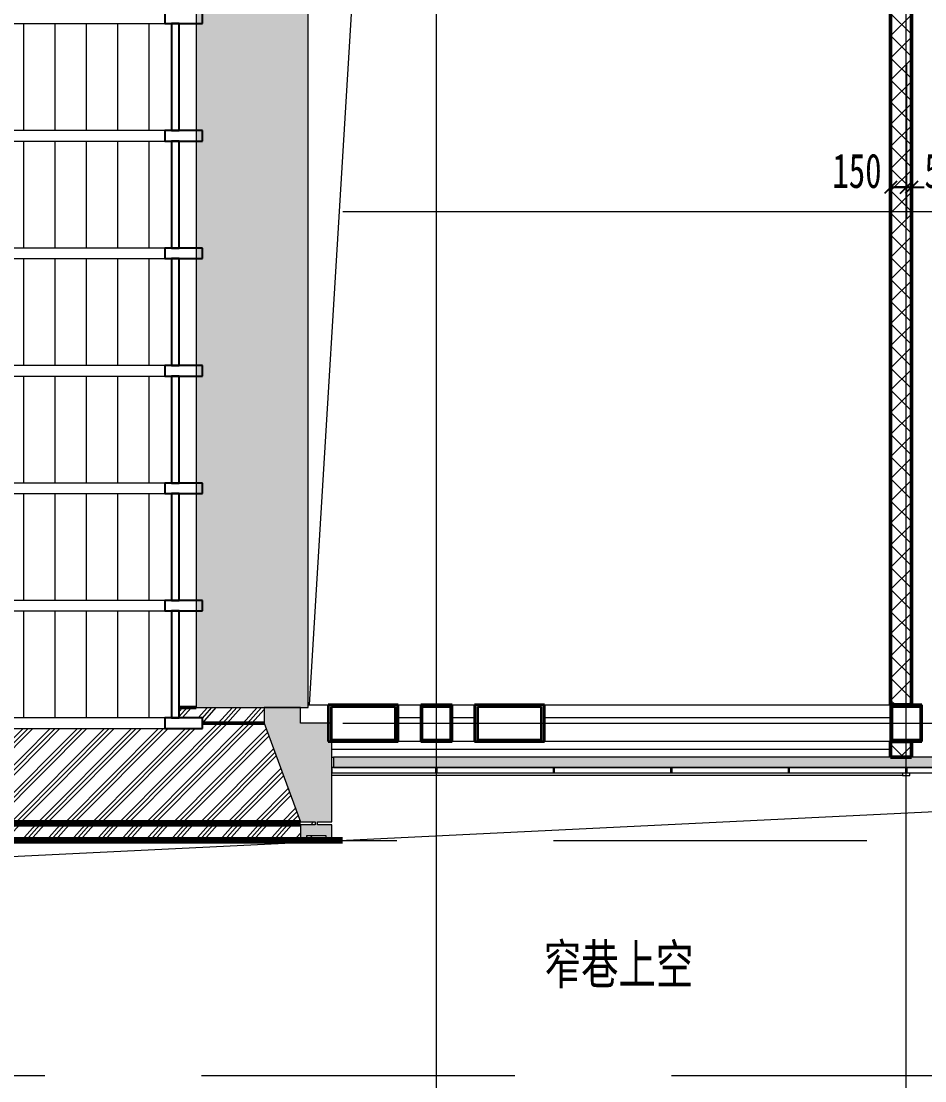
# Model space of a CAD drawing. Header units: millimetres. Extents: x 124696 to 347024, y 412631 to 564609.
# Drawn here: x 154696 to 163349, y 520427 to 530575 of the extents above; entities that cross this region are included whole.
import ezdxf

# ---------------------------------------------------------------- set-up
doc = ezdxf.new("R2010")
doc.units = ezdxf.units.MM
doc.header["$LTSCALE"] = 1500
doc.header["$MEASUREMENT"] = 0
for name, pattern in [('二层平面图$0$Aligning Line', [6.35, 3.175, -3.175]), ('二层平面图$0$IMPORT-216002', [3, 2, -1]), ('二层平面图$0$轴网线_12_3_3_3 mm', [21, 12, -3, 3, -3])]:
    doc.linetypes.add(name, pattern=pattern)
doc.layers.add('0-建筑底图', color=7, linetype='Continuous')
for name, color, linetype, lineweight in [('二层平面图$0$0-1', 7, 'Continuous', 5), ('二层平面图$0$A-LINE', 7, 'Continuous', 9), ('二层平面图$0$A-LINE-1', 7, '二层平面图$0$IMPORT-216002', 9), ('二层平面图$0$A-LINE-4', 7, '二层平面图$0$Aligning Line', 100), ('二层平面图$0$A-NORM-MODEL-1', 9, 'Continuous', 9), ('二层平面图$0$A-NORM-MODEL-2', 90, 'Continuous', 25), ('二层平面图$0$A-ROOF', 241, 'Continuous', 9), ('二层平面图$0$A-ROOF-2', 254, 'Continuous', 5), ('二层平面图$0$A-ROOF-3', 50, 'Continuous', 50), ('二层平面图$0$A-ROOF-GRID-1', 9, 'Continuous', 9), ('二层平面图$0$A-WALL-1', 10, 'Continuous', 50), ('二层平面图$0$A-WALL-2', 170, 'Continuous', 20), ('二层平面图$0$A-WALL-CURT-PANEL-2', 7, 'Continuous', 9), ('二层平面图$0$A-WALL-CURT-PANEL-3', 140, 'Continuous', 9), ('二层平面图$0$A-WALL-CURT-STILE-2', 7, 'Continuous', 9), ('二层平面图$0$A-WALL-CURT-STILE-3', 7, 'Continuous', 9), ('二层平面图$0$ANNO-DIMS', 3, 'Continuous', 15), ('二层平面图$0$ANNO-DOTE-1', 10, '二层平面图$0$轴网线_12_3_3_3 mm', 15), ('二层平面图$0$ANNO-TEXT', 7, 'Continuous', 15), ('二层平面图$0$S-BEAM', 4, 'Continuous', 9), ('二层平面图$0$S-BEAM-1', 7, 'Continuous', 9), ('二层平面图$0$S-BEAM-2', 130, 'Continuous', 35), ('二层平面图$0$S-COLU-1', 250, 'Continuous', 5), ('二层平面图$0$S-COLU-2', 130, 'Continuous', 35), ('二层平面图$0$WALL-1', 40, 'Continuous', 9), ('二层平面图$0$WALL-HATCH', 252, 'Continuous', 9)]:
    doc.layers.add(name, color=color, linetype=linetype, lineweight=lineweight)
doc.styles.add('二层平面图$0$黑体_5', font='simhei.ttf', dxfattribs={"width": 0.7, "height": 330})
doc.styles.add('二层平面图$0$黑体_B', font='', dxfattribs={"width": 0.7, "height": 375})
doc.styles.get('二层平面图$0$黑体_B').set_extended_font_data('SimHei', bold=True)
doc.dimstyles.new('二层平面图$0$直线_2_2mm_黑体_引线_文字在上_2', dxfattribs={"dimscale": 304.8, "dimtxt": 412.811453, "dimasz": 0.393701, "dimexe": 0.984252, "dimexo": 0.0625, "dimgap": 0.147638, "dimtad": 1, "dimdec": 0, "dimzin": 0, "dimdsep": 46, "dimtxsty": '二层平面图$0$黑体_5', "dimblk1": '二层平面图$0$_Oblique', "dimblk2": '二层平面图$0$_Oblique', "dimsah": 1, "dimcen": 0.09, "dimazin": 0, "dimtfac": 1, "dimtdec": 4, "dimtix": 1, "dimtmove": 2, "dimatfit": 3, "dimfxl": 3.937008, "dimfxlon": 1, "dimtvp": 1, "dimtolj": 1, "dimtzin": 0, "dimarcsym": 2})
pattern_1 = [(45, (0, 0), (-106.06602, 106.06602), []), (135, (0, 0), (-106.06602, -106.06602), [])]

# ---------------------------------------------------------------- blocks, each defined once
blk = doc.blocks.new('二层平面图$0$屋顶檐口1 - 屋顶檐口1-2761451-104-2F')
at = {"layer": '二层平面图$0$A-ROOF'}
blk.add_hatch(color=256, dxfattribs=at).paths.add_polyline_path([(12260, 66375), (12260, 66425), (12440, 66425), (12440, 66375), (12500, 66375), (12500, 66525), (12360, 66525), (12360, 66555), (12500, 66555), (12500, 67500), (12200, 67500), (12200, 67650), (11850, 67650), (11850, 67500), (12200, 66555), (12340, 66555), (12340, 66525), (12200, 66525), (12200, 66375)])
at = {"layer": '二层平面图$0$A-ROOF-GRID-1'}
h = blk.add_hatch(dxfattribs=at)
h.set_pattern_fill('FP_5', color=256, style=0, pattern_type=2)
h.set_pattern_definition([(48.189, (1849.68, 0), (-118.5863, 132.58314), []), (48.189, (1891.6, 0), (0.0013, 265.1649), []), (48.189, (1807.75, 0), (0.0013, 265.1649), [])])
h.paths.add_polyline_path([(11850, 67500), (11850, 67650), (11037, 67650), (11037, 67550), (11259, 67550), (11259, 67500), (11343, 67500)])
h = blk.add_hatch(dxfattribs=at)
h.set_pattern_fill('FP_4', color=256, style=0, pattern_type=2)
h.set_pattern_definition([(45.176, (6666.58, 2469.27), (-118.9823, 141.01623), []), (45.176, (6708.64, 2465.5), (0.00024, 260.732), []), (45.176, (6624.51, 2473.03), (0.00024, 260.732), [])])
h.paths.add_polyline_path([(9000, 66555), (12200, 66555), (11850, 67500), (11259, 67500), (11259, 67450), (9000, 67450), (9000, 67017)])
h = blk.add_hatch(dxfattribs=at)
h.set_pattern_fill('FP_3', color=256, style=0, pattern_type=2)
h.set_pattern_definition([(48.189, (1947.68, 0), (-118.5863, 132.58314), []), (48.189, (1989.6, 0), (0.0013, 265.1649), []), (48.189, (1905.75, 0), (0.0013, 265.1649), [])])
h.paths.add_polyline_path([(12260, 66525), (12340, 66525), (12340, 66555), (9000, 66555), (9000, 66525), (12200, 66525)])
h = blk.add_hatch(dxfattribs=at)
h.set_pattern_fill('FP_2', color=256, style=0, pattern_type=2)
h.set_pattern_definition([(48.189, (1919.68, 0), (-118.5863, 132.58314), []), (48.189, (1961.6, 0), (0.0013, 265.1649), []), (48.189, (1877.75, 0), (0.0013, 265.1649), [])])
h.paths.add_polyline_path([(12200, 66375), (12200, 66525), (9000, 66525), (9000, 66375), (11343, 66375)])
h = blk.add_hatch(dxfattribs=at)
h.set_pattern_fill('FP_6', color=256, style=0, pattern_type=2)
h.set_pattern_definition([(48.189, (1967.68, 0), (-118.5863, 132.58314), []), (48.189, (2009.6, 0), (0.0013, 265.1649), []), (48.189, (1925.75, 0), (0.0013, 265.1649), [])])
h.paths.add_polyline_path([(12290, 66375), (12440, 66375), (12440, 66425), (12260, 66425), (12260, 66375)])
at = {"layer": '二层平面图$0$A-ROOF-2'}
for p, q in [((12200, 67650), (11850, 67650)), ((11850, 67650), (11850, 67500)), ((12200, 67500), (12200, 67650)), ((11850, 67500), (12200, 66555)), ((12500, 67500), (12200, 67500)), ((12500, 66555), (12500, 67500)), ((12200, 66555), (12340, 66555)), ((12340, 66525), (12200, 66525)), ((12200, 66525), (12200, 66375)), ((12340, 66555), (12340, 66525)), ((12360, 66525), (12360, 66555)), ((12360, 66555), (12500, 66555)), ((12500, 66525), (12360, 66525)), ((12500, 66375), (12500, 66525)), ((12200, 66375), (12260, 66375)), ((12260, 66375), (12260, 66425)), ((12260, 66425), (12440, 66425)), ((12440, 66425), (12440, 66375)), ((12440, 66375), (12500, 66375))]:
    blk.add_line(p, q, dxfattribs=at)
at = {"layer": '二层平面图$0$A-ROOF-3'}
for p, q in [((11259, 67500), (11850, 67500)), ((9000, 66555), (12200, 66555)), ((9000, 66525), (12200, 66525)), ((9000, 66375), (12200, 66375)), ((12260, 66375), (12440, 66375))]:
    blk.add_line(p, q, dxfattribs=at)
blk = doc.blocks.new('二层平面图$0$SHS-Roof-center_rvt-1-104-2F')
at = {"layer": '二层平面图$0$A-ROOF'}
blk.add_hatch(color=256, dxfattribs=at).paths.add_polyline_path([(11343, 67650), (12273, 67650), (12273, 83250), (11199, 83250), (11199, 67650)])
at = {"layer": '二层平面图$0$A-NORM-MODEL-1'}
for p, q in [((9000, 74200), (10899, 74200)), ((9549, 73175), (9549, 74200)), ((9849, 73175), (9849, 74200)), ((10149, 73175), (10149, 74200)), ((10449, 73175), (10449, 74200)), ((10749, 73175), (10749, 74200)), ((10899, 73175), (9000, 73175)), ((9000, 73075), (10899, 73075)), ((9549, 72050), (9549, 73075)), ((9849, 72050), (9849, 73075)), ((10149, 72050), (10149, 73075)), ((10449, 72050), (10449, 73075)), ((10749, 72050), (10749, 73075)), ((10899, 72050), (9000, 72050)), ((9000, 71950), (10899, 71950)), ((9549, 70925), (9549, 71950)), ((9849, 70925), (9849, 71950)), ((10149, 70925), (10149, 71950)), ((10449, 70925), (10449, 71950)), ((10749, 70925), (10749, 71950)), ((10899, 70925), (9000, 70925)), ((9000, 70825), (10899, 70825)), ((9549, 69800), (9549, 70825)), ((9849, 69800), (9849, 70825)), ((10149, 69800), (10149, 70825)), ((10449, 69800), (10449, 70825)), ((10749, 69800), (10749, 70825)), ((10899, 69800), (9000, 69800)), ((9000, 69700), (10899, 69700)), ((9549, 68675), (9549, 69700)), ((9849, 68675), (9849, 69700)), ((10149, 68675), (10149, 69700)), ((10449, 68675), (10449, 69700)), ((10749, 68675), (10749, 69700)), ((10899, 68675), (9000, 68675)), ((9000, 68575), (10899, 68575)), ((9549, 67550), (9549, 68575)), ((9849, 67550), (9849, 68575)), ((10149, 67550), (10149, 68575)), ((10449, 67550), (10449, 68575)), ((10749, 67550), (10749, 68575)), ((10899, 67550), (9000, 67550)), ((9000, 67450), (10899, 67450))]:
    blk.add_line(p, q, dxfattribs=at)
at = {"layer": '二层平面图$0$A-NORM-MODEL-2'}
for p, q in [((10899, 74300), (10899, 74200)), ((11259, 74200), (11259, 74300)), ((10899, 74200), (11259, 74200)), ((11037, 74200), (10962, 74200)), ((10962, 74200), (10962, 73175)), ((11037, 73175), (11037, 74200)), ((10899, 73175), (10899, 73075)), ((11259, 73175), (10899, 73175)), ((10962, 73175), (11037, 73175)), ((11259, 73075), (11259, 73175)), ((10899, 73075), (11259, 73075)), ((11037, 73075), (10962, 73075)), ((10962, 73075), (10962, 72050)), ((11037, 72050), (11037, 73075)), ((10899, 72050), (10899, 71950)), ((11259, 72050), (10899, 72050)), ((10962, 72050), (11037, 72050)), ((11259, 71950), (11259, 72050)), ((10899, 71950), (11259, 71950)), ((11037, 71950), (10962, 71950)), ((10962, 71950), (10962, 70925)), ((11037, 70925), (11037, 71950)), ((10899, 70925), (10899, 70825)), ((11259, 70925), (10899, 70925)), ((10962, 70925), (11037, 70925)), ((11259, 70825), (11259, 70925)), ((10899, 70825), (11259, 70825)), ((11037, 70825), (10962, 70825)), ((10962, 70825), (10962, 69800)), ((11037, 69800), (11037, 70825)), ((10899, 69800), (10899, 69700)), ((11259, 69800), (10899, 69800)), ((10962, 69800), (11037, 69800)), ((11259, 69700), (11259, 69800)), ((10899, 69700), (11259, 69700)), ((11037, 69700), (10962, 69700)), ((10962, 69700), (10962, 68675)), ((11037, 68675), (11037, 69700)), ((10899, 68675), (10899, 68575)), ((11259, 68675), (10899, 68675)), ((10962, 68675), (11037, 68675)), ((11259, 68575), (11259, 68675)), ((10899, 68575), (11259, 68575)), ((11037, 68575), (10962, 68575)), ((10962, 68575), (10962, 67550)), ((11037, 67550), (11037, 68575)), ((10899, 67550), (10899, 67450)), ((11259, 67550), (10899, 67550)), ((10962, 67550), (11037, 67550)), ((11259, 67450), (11259, 67550)), ((10899, 67450), (11259, 67450))]:
    blk.add_line(p, q, dxfattribs=at)
at = {"layer": '二层平面图$0$A-ROOF-2'}
for p, q in [((11199, 83250), (11199, 67650)), ((12273, 67650), (12273, 83250)), ((11199, 67650), (12273, 67650))]:
    blk.add_line(p, q, dxfattribs=at)
at = {"layer": '二层平面图$0$A-ROOF-3'}
blk.add_line((11037, 67650), (11199, 67650), dxfattribs=at)
at = {"layer": '二层平面图$0$A-ROOF'}
blk.add_blockref('二层平面图$0$屋顶檐口1 - 屋顶檐口1-2761451-104-2F', (0, 0), dxfattribs=at)
blk = doc.blocks.new('二层平面图$0$S-梁-钢-箱形1 - _-300x350x14x14-V55-104-2F')
at = {"layer": '二层平面图$0$S-BEAM-1'}
h = blk.add_hatch(color=256, dxfattribs=at)
h.paths.add_polyline_path([(13865, 67325), (14535, 67325), (14535, 67675), (13865, 67675), (13865, 67489)])
h.paths.add_polyline_path([(14504, 67339), (13896, 67339), (13896, 67661), (14504, 67661)])
for p, q in [((14535, 67675), (17850, 67675)), ((17850, 67325), (14535, 67325))]:
    blk.add_line(p, q, dxfattribs=at)
at = {"layer": '二层平面图$0$S-BEAM-2'}
for p, q in [((14535, 67675), (13865, 67675)), ((13865, 67675), (13865, 67325)), ((13896, 67339), (13896, 67661)), ((13896, 67661), (14504, 67661)), ((14504, 67661), (14504, 67339)), ((14535, 67325), (14535, 67675)), ((13865, 67325), (14535, 67325)), ((14504, 67339), (13896, 67339))]:
    blk.add_line(p, q, dxfattribs=at)
blk = doc.blocks.new('二层平面图$0$S-梁-钢-箱形1 - _-300x350x14x14-V56-104-2F')
at = {"layer": '二层平面图$0$S-BEAM-1'}
for p, q in [((13135, 67675), (13350, 67675)), ((13350, 67325), (13135, 67325))]:
    blk.add_line(p, q, dxfattribs=at)
blk = doc.blocks.new('二层平面图$0$S-梁-钢-箱形1 - _-300x350x14x14-V57-104-2F')
at = {"layer": '二层平面图$0$S-BEAM-1'}
for p, q in [((13650, 67675), (13865, 67675)), ((13865, 67325), (13650, 67325))]:
    blk.add_line(p, q, dxfattribs=at)
blk = doc.blocks.new('二层平面图$0$S-梁-钢-箱形1 - _-300x350x14x14-V58-104-2F')
at = {"layer": '二层平面图$0$S-BEAM-1'}
h = blk.add_hatch(color=256, dxfattribs=at)
h.paths.add_polyline_path([(13135, 67325), (13135, 67675), (12465, 67675), (12465, 67325), (12724, 67325)])
h.paths.add_polyline_path([(12496, 67339), (12496, 67661), (13104, 67661), (13104, 67339), (12724, 67339)])
blk.add_line((12273, 67675), (12465, 67675), dxfattribs=at)
at = {"layer": '二层平面图$0$S-BEAM-2'}
for p, q in [((13135, 67675), (12465, 67675)), ((12465, 67675), (12465, 67325)), ((12496, 67339), (12496, 67661)), ((12496, 67661), (13104, 67661)), ((13104, 67661), (13104, 67339)), ((13135, 67325), (13135, 67675)), ((12465, 67325), (13135, 67325)), ((13104, 67339), (12496, 67339))]:
    blk.add_line(p, q, dxfattribs=at)
blk = doc.blocks.new('二层平面图$0$SHS-Structure-Center_rvt-1-104-2F')
at = {"layer": '二层平面图$0$S-COLU-1'}
h = blk.add_hatch(color=256, dxfattribs=at)
h.paths.add_polyline_path([(13650, 67325), (13650, 67675), (13350, 67675), (13350, 67325), (13414, 67325)])
h.paths.add_polyline_path([(13414, 67339), (13364, 67339), (13364, 67661), (13636, 67661), (13636, 67339)])
h = blk.add_hatch(color=256, dxfattribs=at)
h.paths.add_polyline_path([(18150, 67325), (18150, 67675), (17850, 67675), (17850, 67325)])
h.paths.add_polyline_path([(18136, 67339), (17864, 67339), (17864, 67661), (18136, 67661), (18136, 67489)])
at = {"layer": '二层平面图$0$S-COLU-2'}
for p, q in [((13650, 67675), (13350, 67675)), ((13350, 67675), (13350, 67325)), ((13364, 67661), (13636, 67661)), ((13364, 67339), (13364, 67661)), ((13636, 67661), (13636, 67339)), ((13650, 67325), (13650, 67675)), ((18150, 67675), (17850, 67675)), ((17850, 67675), (17850, 67325)), ((17864, 67661), (18136, 67661)), ((17864, 67339), (17864, 67661)), ((18136, 67661), (18136, 67339)), ((18150, 67325), (18150, 67675)), ((13350, 67325), (13650, 67325)), ((13636, 67339), (13364, 67339)), ((17850, 67325), (18150, 67325)), ((18136, 67339), (17864, 67339))]:
    blk.add_line(p, q, dxfattribs=at)
at = {"layer": '二层平面图$0$S-BEAM'}
for name in ['二层平面图$0$S-梁-钢-箱形1 - _-300x350x14x14-V58-104-2F', '二层平面图$0$S-梁-钢-箱形1 - _-300x350x14x14-V56-104-2F', '二层平面图$0$S-梁-钢-箱形1 - _-300x350x14x14-V57-104-2F', '二层平面图$0$S-梁-钢-箱形1 - _-300x350x14x14-V55-104-2F']:
    blk.add_blockref(name, (0, 0), dxfattribs=at)
blk = doc.blocks.new('二层平面图$0$矩形竖梃 - 幕墙龙骨_70_250-13026382-104-2F')
at = {"layer": '二层平面图$0$A-WALL-CURT-STILE-2'}
for p, q in [((13500, 67175), (13500, 67250)), ((13500, 67250), (13570, 67250)), ((13500, 67000), (13500, 67025)), ((13570, 67000), (13500, 67000))]:
    blk.add_line(p, q, dxfattribs=at)
blk = doc.blocks.new('二层平面图$0$系统嵌板 - 白色艾特板-11633857-104-2F')
at = {"layer": '二层平面图$0$A-WALL-CURT-PANEL-3'}
for p, q in [((558.5, 50), (-558.5, 50)), ((-558.5, 50), (-558.5, 0)), ((-558.5, 0), (558.5, 0)), ((558.5, 0), (558.5, 50))]:
    blk.add_line(p, q, dxfattribs=at)
blk = doc.blocks.new('二层平面图$0$矩形竖梃 - 8 x 50 mm 蜂窝铝板幕墙开缝-11764860-104-2F')
at = {"layer": '二层平面图$0$A-WALL-CURT-STILE-3'}
for p, q in [((-4, 0), (4, 0)), ((-4, -50), (-4, 0)), ((4, 0), (4, -50)), ((4, -50), (-4, -50))]:
    blk.add_line(p, q, dxfattribs=at)
blk = doc.blocks.new('二层平面图$0$系统嵌板 - 白色艾特板-11764880-104-2F')
at = {"layer": '二层平面图$0$A-WALL-CURT-PANEL-3'}
for p, q in [((558, 50), (-438, 50)), ((-438, 50), (-438, 0)), ((-438, 0), (558, 0)), ((558, 0), (558, 50))]:
    blk.add_line(p, q, dxfattribs=at)
blk = doc.blocks.new('二层平面图$0$系统嵌板 - 白色艾特板-11633899-104-2F')
at = {"layer": '二层平面图$0$A-WALL-CURT-PANEL-3'}
for p, q in [((558.5, 50), (-558.5, 50)), ((-558.5, 50), (-558.5, 0)), ((-558.5, 0), (558.5, 0)), ((558.5, 0), (558.5, 50))]:
    blk.add_line(p, q, dxfattribs=at)
blk = doc.blocks.new('二层平面图$0$系统嵌板 - 白色艾特板-11633900-104-2F')
at = {"layer": '二层平面图$0$A-WALL-CURT-PANEL-3'}
for p, q in [((558.5, 50), (-558.5, 50)), ((-558.5, 50), (-558.5, 0)), ((-558.5, 0), (558.5, 0)), ((558.5, 0), (558.5, 50))]:
    blk.add_line(p, q, dxfattribs=at)
blk = doc.blocks.new('二层平面图$0$系统嵌板 - 白色艾特板-11633901-104-2F')
at = {"layer": '二层平面图$0$A-WALL-CURT-PANEL-3'}
for p, q in [((558.5, 50), (-558.5, 50)), ((-558.5, 50), (-558.5, 0)), ((-558.5, 0), (558.5, 0)), ((558.5, 0), (558.5, 50))]:
    blk.add_line(p, q, dxfattribs=at)
blk = doc.blocks.new('二层平面图$0$系统嵌板 - 白色艾特板-11764881-104-2F')
at = {"layer": '二层平面图$0$A-WALL-CURT-PANEL-3'}
for p, q in [((558.5, 50), (-558.5, 50)), ((-558.5, 50), (-558.5, 0)), ((-558.5, 0), (558.5, 0)), ((558.5, 0), (558.5, 50))]:
    blk.add_line(p, q, dxfattribs=at)
blk = doc.blocks.new('二层平面图$0$矩形竖梃 - 8 x 50 mm 蜂窝铝板幕墙开缝-11485131-104-2F')
at = {"layer": '二层平面图$0$A-WALL-CURT-STILE-3'}
for p, q in [((-4, 0), (4, 0)), ((-4, -50), (-4, 0)), ((4, 0), (4, -50)), ((4, -50), (-4, -50))]:
    blk.add_line(p, q, dxfattribs=at)
blk = doc.blocks.new('二层平面图$0$矩形竖梃 - 8 x 50 mm 蜂窝铝板幕墙开缝-11485132-104-2F')
at = {"layer": '二层平面图$0$A-WALL-CURT-STILE-3'}
for p, q in [((-4, 0), (4, 0)), ((-4, -50), (-4, 0)), ((4, 0), (4, -50)), ((4, -50), (-4, -50))]:
    blk.add_line(p, q, dxfattribs=at)
blk = doc.blocks.new('二层平面图$0$矩形竖梃 - 8 x 50 mm 蜂窝铝板幕墙开缝-11485133-104-2F')
at = {"layer": '二层平面图$0$A-WALL-CURT-STILE-3'}
for p, q in [((-4, 0), (4, 0)), ((-4, -50), (-4, 0)), ((4, 0), (4, -50)), ((4, -50), (-4, -50))]:
    blk.add_line(p, q, dxfattribs=at)
blk = doc.blocks.new('二层平面图$0$矩形竖梃 - 8 x 50 mm 蜂窝铝板幕墙开缝-11485134-104-2F')
at = {"layer": '二层平面图$0$A-WALL-CURT-STILE-3'}
for p, q in [((-4, 0), (4, 0)), ((-4, -50), (-4, 0)), ((4, 0), (4, -50)), ((4, -50), (-4, -50))]:
    blk.add_line(p, q, dxfattribs=at)
blk = doc.blocks.new('二层平面图$0$内嵌石膏板幕墙 - D-12263673-104-2F')
at = {"layer": '二层平面图$0$WALL-1'}
for p, q in [((13350, 67550), (13135, 67550)), ((13135, 67550), (13135, 67500)), ((13135, 67500), (13350, 67500)), ((13350, 67500), (13350, 67550)), ((13865, 67550), (13650, 67550)), ((13650, 67550), (13650, 67500)), ((13650, 67500), (13865, 67500)), ((13865, 67500), (13865, 67550)), ((17850, 67550), (14535, 67550)), ((14535, 67550), (14535, 67500)), ((14535, 67500), (17850, 67500)), ((17850, 67500), (17850, 67550))]:
    blk.add_line(p, q, dxfattribs=at)
blk = doc.blocks.new('二层平面图$0$矩形竖梃 - 幕墙龙骨_70_250-13026417-104-2F')
at = {"layer": '二层平面图$0$A-WALL-CURT-STILE-2'}
for p, q in [((0, 25), (-70, 25)), ((-70, 25), (-70, 0)), ((0, 0), (0, 25))]:
    blk.add_line(p, q, dxfattribs=at)
blk = doc.blocks.new('二层平面图$0$矩形竖梃 - 幕墙龙骨_70_250-13026414-104-2F')
at = {"layer": '二层平面图$0$A-WALL-CURT-STILE-2'}
for p, q in [((15750, 67250), (17500, 67250)), ((17500, 67000), (15750, 67000))]:
    blk.add_line(p, q, dxfattribs=at)
blk = doc.blocks.new('二层平面图$0$矩形竖梃 - 幕墙龙骨_70_250-13026386-104-2F')
at = {"layer": '二层平面图$0$A-WALL-CURT-STILE-2'}
for p, q in [((13570, 67250), (15750, 67250)), ((15750, 67000), (13570, 67000))]:
    blk.add_line(p, q, dxfattribs=at)
blk = doc.blocks.new('二层平面图$0$矩形竖梃 - 幕墙龙骨_70_250-13026385-104-2F')
at = {"layer": '二层平面图$0$A-WALL-CURT-STILE-2'}
for p, q in [((12500, 67250), (13500, 67250)), ((13500, 67000), (12500, 67000))]:
    blk.add_line(p, q, dxfattribs=at)
blk = doc.blocks.new('二层平面图$0$矩形竖梃 - 幕墙龙骨_70_250-13026415-104-2F')
at = {"layer": '二层平面图$0$A-WALL-CURT-STILE-2'}
for p, q in [((17500, 67250), (17850, 67250)), ((17965, 67000), (17500, 67000))]:
    blk.add_line(p, q, dxfattribs=at)
blk = doc.blocks.new('二层平面图$0$_Oblique')
at = {"color": 0, "linetype": 'ByBlock', "lineweight": -2}
blk.add_line((-0.5, -0.5), (0.5, 0.5), dxfattribs=at)
blk = doc.blocks.new('*D2617')
at = {"layer": '二层平面图$0$ANNO-DIMS', "color": 0, "lineweight": -2, "transparency": 16777216}
for p, q in [((17850, 73813), (17850, 72332)), ((18000, 73813), (18000, 72332)), ((17850, 72632), (18000, 72632))]:
    blk.add_line(p, q, dxfattribs=at)
at = {"layer": '二层平面图$0$ANNO-DIMS', "color": 0, "lineweight": -2, "transparency": 16777216, "xscale": 120, "yscale": 120, "zscale": 120, "rotation": 180}
blk.add_blockref('二层平面图$0$_Oblique', (17850, 72632), dxfattribs=at)
at = {"layer": '二层平面图$0$ANNO-DIMS', "color": 0, "lineweight": -2, "transparency": 16777216, "xscale": 120, "yscale": 120, "zscale": 120}
blk.add_blockref('二层平面图$0$_Oblique', (18000, 72632), dxfattribs=at)
at = {"layer": '二层平面图$0$ANNO-DIMS', "color": 0, "transparency": 16777216, "insert": (17292, 72956), "char_height": 330, "width": 604.82, "attachment_point": 1, "line_spacing_factor": 0.872751, "style": '二层平面图$0$黑体_5'}
blk.add_mtext('\\A1;150', dxfattribs=at)
blk = doc.blocks.new('*D2618')
at = {"layer": '二层平面图$0$ANNO-DIMS', "color": 0, "lineweight": -2, "transparency": 16777216}
for p, q in [((18000, 73813), (18000, 72332)), ((18050, 73813), (18050, 72332)), ((18000, 72632), (17880, 72632)), ((18000, 72632), (18050, 72632)), ((18050, 72632), (18170, 72632))]:
    blk.add_line(p, q, dxfattribs=at)
at = {"layer": '二层平面图$0$ANNO-DIMS', "color": 0, "lineweight": -2, "transparency": 16777216, "xscale": 120, "yscale": 120, "zscale": 120}
blk.add_blockref('二层平面图$0$_Oblique', (18000, 72632), dxfattribs=at)
at = {"layer": '二层平面图$0$ANNO-DIMS', "color": 0, "lineweight": -2, "transparency": 16777216, "xscale": 120, "yscale": 120, "zscale": 120, "rotation": 180}
blk.add_blockref('二层平面图$0$_Oblique', (18050, 72632), dxfattribs=at)
at = {"layer": '二层平面图$0$ANNO-DIMS', "color": 0, "transparency": 16777216, "insert": (18174, 72956), "char_height": 330, "width": 403.21, "attachment_point": 1, "line_spacing_factor": 0.872751, "style": '二层平面图$0$黑体_5'}
blk.add_mtext('\\A1;50', dxfattribs=at)
blk = doc.blocks.new('二层平面图')
at = {"layer": '二层平面图$0$WALL-HATCH'}
h = blk.add_hatch(dxfattribs=at)
h.set_pattern_fill('FP_1', color=8, style=0, pattern_type=2)
h.set_pattern_definition(pattern_1)
h.paths.add_polyline_path([(18050, 67675), (18050, 78575), (17850, 78575), (17850, 67675)])
h = blk.add_hatch(dxfattribs=at)
h.set_pattern_fill('FP_1', color=8, style=0, pattern_type=2)
h.set_pattern_definition(pattern_1)
h.paths.add_polyline_path([(17850, 67175), (18050, 67175), (18050, 67325), (17850, 67325)])
h = blk.add_hatch(dxfattribs=at)
h.set_pattern_fill('FP_126', color=8, angle=-113.578, style=0, pattern_type=2)
h.set_pattern_definition([(66.422, (31550.445, 67082.62), (0.21196, 152.88676), [26.213, -13.882, 69.19, -13.882, -42.855]), (66.422, (31550.445, 67082.62), (0.21196, 152.88676), [-123.167, 26.213, -16.642]), (113.58, (31510.526, 67082.62), (-66.51436, 0.00144), [26.213, -13.882, 69.26, -13.882, -42.855]), (113.58, (31510.526, 67082.62), (-66.51436, 0.00144), [-123.237, 26.213, -16.642]), (360, (31510.53, 67082.62), (8e-12, 152.4), [39.907, -26.604]), (360, (31543.78, 67219.78), (8e-12, 152.4), [39.907, -26.604]), (90, (31500, 67106.74), (-66.513, 4e-12), [12.722, -139.678]), (90, (31533.26, 67182.94), (-66.513, 4e-12), [12.722, -139.678]), (90, (31560.96, 67106.74), (-66.513, 4e-12), [12.722, -139.678]), (90, (31594.22, 67182.94), (-66.513, 4e-12), [12.722, -139.678])])
h.paths.add_polyline_path([(50000.4, 67075), (50499.5, 67075), (50499.5, 67175), (45350, 67175), (45350, 67075), (49310.1, 67075)])
h.paths.add_polyline_path([(26525, 67075), (26525, 67175), (12513.9, 67175), (12513.9, 67075), (25149.3, 67075)])
at = {"layer": '二层平面图$0$A-LINE', "color": 8}
for p, q in [((13175.9, 82418.1), (12280.4, 67675)), ((12499.6, 67175), (12513.9, 67175)), ((1628.1, 65842.1), (25875, 67025))]:
    blk.add_line(p, q, dxfattribs=at)
at = {"layer": '二层平面图$0$A-LINE-1', "color": 8}
for p, q in [((10122.5, 66375), (21375, 66375)), ((-6750, 64125), (21375, 64125))]:
    blk.add_line(p, q, dxfattribs=at)
at = {"layer": '二层平面图$0$A-LINE-4', "color": 8}
blk.add_line((12600, 66375), (1125, 66375), dxfattribs=at)
at = {"layer": '二层平面图$0$A-WALL-1', "color": 8}
for p, q in [((17850, 78575), (17850, 67675)), ((18050, 67675), (18050, 78575)), ((17850, 67675), (18050, 67675)), ((17850, 67325), (17850, 67175)), ((18050, 67325), (17850, 67325)), ((18050, 67175), (18050, 67325)), ((17850, 67175), (18050, 67175))]:
    blk.add_line(p, q, dxfattribs=at)
at = {"layer": '二层平面图$0$A-WALL-2', "color": 8}
for p, q in [((26525, 67175), (12513.9, 67175)), ((12513.9, 67175), (12513.9, 67075)), ((12513.9, 67075), (26525, 67075))]:
    blk.add_line(p, q, dxfattribs=at)
at = {"layer": '二层平面图$0$ANNO-DOTE-1', "color": 8}
for p, q in [((13500, -6710.3), (13500, 106757.2)), ((18000, -6710.3), (18000, 106757.2)), ((-18896.2, 72400), (161528.2, 72400)), ((-18896.2, 67500), (161528.2, 67500))]:
    blk.add_line(p, q, dxfattribs=at)
at = {"layer": '二层平面图$0$0-1', "color": 8}
for name in ['二层平面图$0$SHS-Roof-center_rvt-1-104-2F', '二层平面图$0$SHS-Structure-Center_rvt-1-104-2F']:
    blk.add_blockref(name, (0, 0), dxfattribs=at)
at = {"layer": '二层平面图$0$A-LINE', "color": 8}
blk.add_blockref('二层平面图$0$内嵌石膏板幕墙 - D-12263673-104-2F', (0, 0), dxfattribs=at)
at = {"layer": '二层平面图$0$A-WALL-CURT-PANEL-2', "color": 8}
for name, p in [('二层平面图$0$系统嵌板 - 白色艾特板-11764880-104-2F', (12937.5, 67025)), ('二层平面图$0$系统嵌板 - 白色艾特板-11633899-104-2F', (14062.5, 67025)), ('二层平面图$0$系统嵌板 - 白色艾特板-11633900-104-2F', (15187.5, 67025)), ('二层平面图$0$系统嵌板 - 白色艾特板-11633901-104-2F', (16312.5, 67025)), ('二层平面图$0$系统嵌板 - 白色艾特板-11764881-104-2F', (17437.5, 67025)), ('二层平面图$0$系统嵌板 - 白色艾特板-11633857-104-2F', (18562.5, 67025))]:
    blk.add_blockref(name, p, dxfattribs=at)
at = {"layer": '二层平面图$0$A-WALL-CURT-STILE-2', "color": 8}
for name in ['二层平面图$0$矩形竖梃 - 幕墙龙骨_70_250-13026385-104-2F', '二层平面图$0$矩形竖梃 - 幕墙龙骨_70_250-13026382-104-2F', '二层平面图$0$矩形竖梃 - 幕墙龙骨_70_250-13026386-104-2F', '二层平面图$0$矩形竖梃 - 幕墙龙骨_70_250-13026414-104-2F', '二层平面图$0$矩形竖梃 - 幕墙龙骨_70_250-13026415-104-2F']:
    blk.add_blockref(name, (0, 0), dxfattribs=at)
at = {"layer": '二层平面图$0$A-WALL-CURT-STILE-2', "color": 8, "extrusion": (0, 0, -1), "rotation": 180}
for name, p in [('二层平面图$0$矩形竖梃 - 8 x 50 mm 蜂窝铝板幕墙开缝-11485131-104-2F', (-13500, 67025)), ('二层平面图$0$矩形竖梃 - 8 x 50 mm 蜂窝铝板幕墙开缝-11485132-104-2F', (-14625, 67025)), ('二层平面图$0$矩形竖梃 - 8 x 50 mm 蜂窝铝板幕墙开缝-11485133-104-2F', (-15750, 67025)), ('二层平面图$0$矩形竖梃 - 8 x 50 mm 蜂窝铝板幕墙开缝-11485134-104-2F', (-16875, 67025)), ('二层平面图$0$矩形竖梃 - 8 x 50 mm 蜂窝铝板幕墙开缝-11764860-104-2F', (-18000, 67025))]:
    blk.add_blockref(name, p, dxfattribs=at)
at = {"layer": '二层平面图$0$A-WALL-CURT-STILE-2', "color": 8, "rotation": 180}
blk.add_blockref('二层平面图$0$矩形竖梃 - 幕墙龙骨_70_250-13026417-104-2F', (17965, 67025), dxfattribs=at)
at = {"layer": '二层平面图$0$ANNO-TEXT', "color": 8, "insert": (14528.3, 65377.5), "char_height": 375, "width": 1919.24, "attachment_point": 1, "style": '二层平面图$0$黑体_B'}
blk.add_mtext('窄巷上空', dxfattribs=at)
at = {"layer": '二层平面图$0$ANNO-DIMS', "color": 8}
for base, p1, p2, override, picture, middle in [((18000, 72632.3), (17850, 73832.3), (18000, 73832.3), {"dimpost": '<>', "dimfxl": 150}, '*D2617', (17594.3, 72735.6)), ((18050, 72632.3), (18000, 73832.3), (18050, 73832.3), {"dimpost": '<>', "dimfxl": 50}, '*D2618', (18375.7, 72735.6))]:
    dim = blk.add_linear_dim(base=base, p1=p1, p2=p2, dimstyle='二层平面图$0$直线_2_2mm_黑体_引线_文字在上_2', override=override, dxfattribs=at)
    dim.commit()
    dim.dimension.update_dxf_attribs({"geometry": picture, "text_midpoint": middle, "dimtype": 160})

msp = doc.modelspace()

# ---------------------------------------------------------------- block references
at = {"layer": '0-建筑底图'}
msp.add_blockref('二层平面图', (145172, 456352), dxfattribs=at)

doc.saveas('drawing.dxf')
